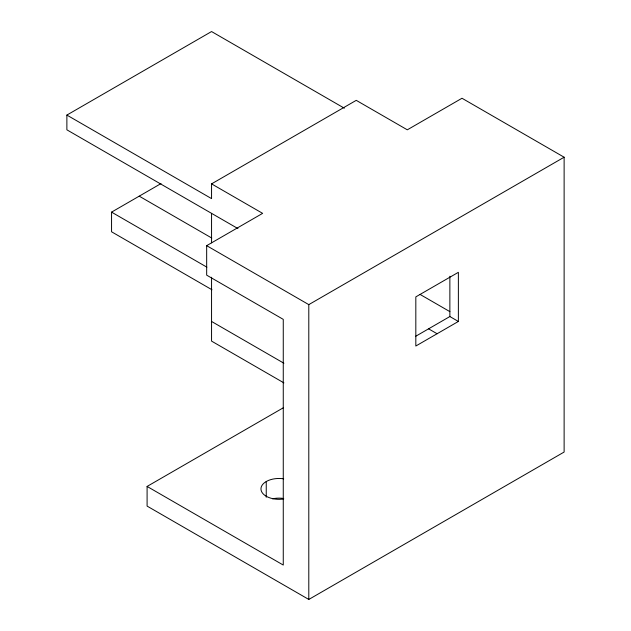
<?xml version="1.0" encoding="UTF-8"?>
<svg xmlns="http://www.w3.org/2000/svg" width="631" height="631" viewBox="0 0 631 631"><rect width="100%" height="100%" fill="white"/><g stroke="black" fill="none" stroke-linecap="round" stroke-linejoin="round"><path stroke-width="0.95" d="M237.942 228.588L66.878 129.82L66.878 115.079L211.559 31.55L344.329 108.201M211.984 289.763L111.561 231.782L111.561 212.126L161.015 183.574M66.878 115.079L211.559 198.615L211.559 183.873L356.247 100.345L407.31 129.82L461.995 98.255L564.122 157.214L564.122 452.041L308.796 599.45L147.094 506.094L147.094 486.438L283.264 407.815M147.094 486.438L283.264 565.053L283.264 319.365L206.668 275.148L206.668 245.664L262.63 213.357L211.559 183.873M206.668 245.664L308.796 304.623L564.122 157.214M415.821 336.197L449.864 316.541L458.374 321.455L458.374 272.316L415.821 296.885L415.821 346.025L458.374 321.455M420.072 294.432L449.864 311.627M428.591 328.83L437.102 333.744M139.222 196.162L211.771 238.045M111.561 212.126L206.881 267.165M211.559 321.455L283.903 363.227M283.903 382.875L211.559 341.111L211.559 277.238M449.864 276.252L449.864 316.541M308.796 304.623L308.796 599.45M266.243 481.524L266.243 497.244M211.559 213.357L211.559 242.84M272.545 498.813A18.054 10.427 0 0 1 283.682 498.482M283.682 498.963A18.054 10.427 0 0 1 260.958 488.891A18.054 10.427 0 0 1 283.682 478.826"/></g></svg>
